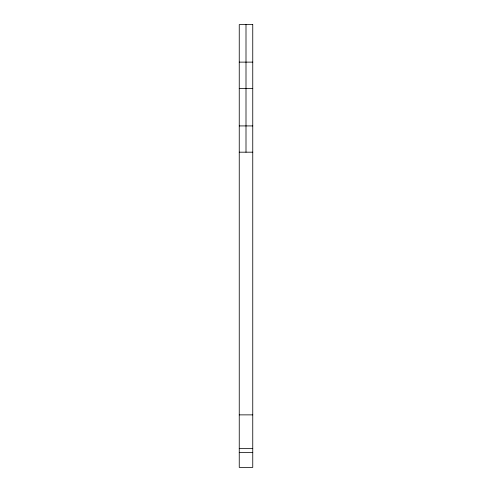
<?xml version="1.0" encoding="UTF-8"?>
<svg xmlns="http://www.w3.org/2000/svg" width="492" height="492" viewBox="0 0 492 492"><rect width="100%" height="100%" fill="white"/><g stroke="black" fill="none" stroke-linecap="round" stroke-linejoin="round"><path stroke-width="0.74" d="M239.247 62.127L252.753 62.127M239.247 88.394L252.753 88.394M239.247 125.921L252.753 125.921M239.247 152.188L252.753 152.188M239.247 414.867L252.753 414.867M239.247 448.636L252.753 448.636M239.247 452.388L252.753 452.388M246 24.6L246 152.188M252.753 24.6L239.247 24.6L239.247 467.4L252.753 467.4L252.753 24.6"/></g></svg>
